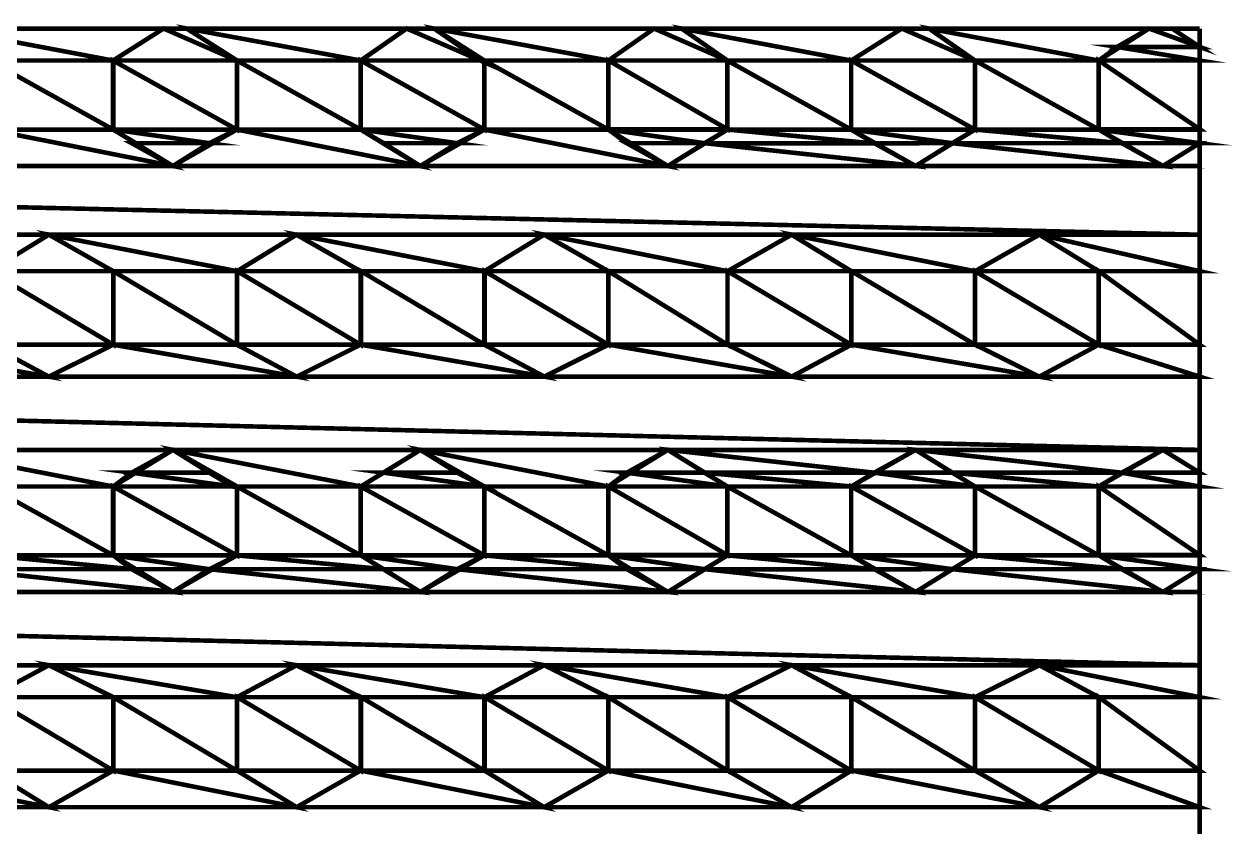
# Model space of a CAD drawing. Extents: x 0 to 210, y 0 to 297.
# Drawn here: x 115.26 to 126.45, y 181.62 to 189.05 of the extents above; entities that cross this region are included whole.
import ezdxf

# ---------------------------------------------------------------- set-up
doc = ezdxf.new("R2010")
doc.units = 0
doc.header["$MEASUREMENT"] = 0
for name, color, linetype in [('C00-00-00-BLACK', 7, 'Continuous'), ('C62-64-65', 252, 'Continuous'), ('C93-95-97', 253, 'Continuous')]:
    doc.layers.add(name, color=color, linetype=linetype)

msp = doc.modelspace()

# ---------------------------------------------------------------- linework, layer by layer
at = {"layer": 'C00-00-00-BLACK', "const_width": 0.0423}
for points in [[(98.7764, 189.005), (126.132, 189.005)], [(116.08, 188.709), (116.546, 189.005)], [(116.759, 189.005), (117.224, 188.709)], [(118.369, 188.709), (118.795, 189.005)], [(119.049, 189.005), (119.514, 188.709)], [(120.661, 188.709), (121.084, 189.005)], [(121.338, 189.005), (121.763, 188.709)], [(122.907, 188.709), (123.376, 189.005)], [(123.629, 189.005), (124.053, 188.709)], [(125.198, 188.709), (125.663, 189.005)], [(125.876, 189.005), (126.132, 188.835)], [(126.132, 189.005), (126.132, 175.525)], [(116.08, 188.709), (116.08, 188.07)], [(117.224, 188.709), (117.224, 188.07)], [(118.369, 188.709), (118.369, 188.07)], [(119.514, 188.709), (119.514, 188.07)], [(120.661, 188.709), (120.661, 188.07)], [(121.763, 188.709), (121.763, 188.07)], [(122.907, 188.709), (122.907, 188.07)], [(124.053, 188.709), (124.053, 188.07)], [(125.198, 188.709), (125.198, 188.07)], [(116.08, 188.07), (116.632, 187.733)], [(116.632, 187.733), (117.224, 188.07)], [(118.369, 188.07), (118.922, 187.733)], [(118.922, 187.733), (119.514, 188.07)], [(120.661, 188.07), (121.211, 187.733)], [(121.211, 187.733), (121.763, 188.07)], [(122.907, 188.07), (123.503, 187.733)], [(123.503, 187.733), (124.053, 188.07)], [(125.198, 188.07), (125.791, 187.733)], [(125.791, 187.733), (126.132, 187.944)], [(114.935, 186.759), (115.485, 187.097)], [(115.485, 187.097), (116.08, 186.759)], [(117.224, 186.759), (117.777, 187.097)], [(117.777, 187.097), (118.369, 186.759)], [(119.514, 186.759), (120.066, 187.097)], [(120.066, 187.097), (120.661, 186.759)], [(121.763, 186.759), (122.356, 187.097)], [(122.356, 187.097), (122.907, 186.759)], [(124.053, 186.759), (124.648, 187.097)], [(124.648, 187.097), (125.198, 186.759)], [(116.08, 186.759), (116.08, 186.079)], [(117.224, 186.759), (117.224, 186.079)], [(118.369, 186.759), (118.369, 186.079)], [(119.514, 186.759), (119.514, 186.079)], [(120.661, 186.759), (120.661, 186.079)], [(121.763, 186.759), (121.763, 186.079)], [(122.907, 186.759), (122.907, 186.079)], [(124.053, 186.759), (124.053, 186.079)], [(125.198, 186.759), (125.198, 186.079)], [(114.935, 186.079), (115.485, 185.783)], [(115.485, 185.783), (116.08, 186.079)], [(117.224, 186.079), (117.777, 185.783)], [(117.777, 185.783), (118.369, 186.079)], [(119.514, 186.079), (120.066, 185.783)], [(120.066, 185.783), (120.661, 186.079)], [(121.763, 186.079), (122.356, 185.783)], [(122.356, 185.783), (122.907, 186.079)], [(124.053, 186.079), (124.648, 185.783)], [(124.648, 185.783), (125.198, 186.079)], [(116.08, 184.766), (116.632, 185.105)], [(116.632, 185.105), (117.224, 184.766)], [(118.369, 184.766), (118.922, 185.105)], [(118.922, 185.105), (119.514, 184.766)], [(120.661, 184.766), (121.211, 185.105)], [(121.211, 185.105), (121.763, 184.766)], [(122.907, 184.766), (123.503, 185.105)], [(123.503, 185.105), (124.053, 184.766)], [(125.198, 184.766), (125.791, 185.105)], [(125.791, 185.105), (126.132, 184.894)], [(116.08, 184.766), (116.08, 184.129)], [(117.224, 184.766), (117.224, 184.129)], [(118.369, 184.766), (118.369, 184.129)], [(119.514, 184.766), (119.514, 184.129)], [(120.661, 184.766), (120.661, 184.129)], [(121.763, 184.766), (121.763, 184.129)], [(122.907, 184.766), (122.907, 184.129)], [(124.053, 184.766), (124.053, 184.129)], [(125.198, 184.766), (125.198, 184.129)], [(116.08, 184.129), (116.632, 183.79)], [(116.632, 183.79), (117.224, 184.129)], [(118.369, 184.129), (118.922, 183.79)], [(118.922, 183.79), (119.514, 184.129)], [(120.661, 184.129), (121.211, 183.79)], [(121.211, 183.79), (121.763, 184.129)], [(122.907, 184.129), (123.503, 183.79)], [(123.503, 183.79), (124.053, 184.129)], [(125.198, 184.129), (125.791, 183.79)], [(125.791, 183.79), (126.132, 184.001)], [(114.935, 182.816), (115.485, 183.112)], [(115.485, 183.112), (116.08, 182.816)], [(117.224, 182.816), (117.777, 183.112)], [(117.777, 183.112), (118.369, 182.816)], [(119.514, 182.816), (120.066, 183.112)], [(120.066, 183.112), (120.661, 182.816)], [(121.763, 182.816), (122.356, 183.112)], [(122.356, 183.112), (122.907, 182.816)], [(124.053, 182.816), (124.648, 183.112)], [(124.648, 183.112), (125.198, 182.816)], [(116.08, 182.816), (116.08, 182.137)], [(117.224, 182.816), (117.224, 182.137)], [(118.369, 182.816), (118.369, 182.137)], [(119.514, 182.816), (119.514, 182.137)], [(120.661, 182.816), (120.661, 182.137)], [(121.763, 182.816), (121.763, 182.137)], [(122.907, 182.816), (122.907, 182.137)], [(124.053, 182.816), (124.053, 182.137)], [(125.198, 182.816), (125.198, 182.137)], [(114.935, 182.137), (115.485, 181.798)], [(115.485, 181.798), (116.08, 182.137)], [(117.224, 182.137), (117.777, 181.798)], [(117.777, 181.798), (118.369, 182.137)], [(119.514, 182.137), (120.066, 181.798)], [(120.066, 181.798), (120.661, 182.137)], [(121.763, 182.137), (122.356, 181.798)], [(122.356, 181.798), (122.907, 182.137)], [(124.053, 182.137), (124.648, 181.798)], [(124.648, 181.798), (125.198, 182.137)]]:
    msp.add_lwpolyline(points, dxfattribs=at)
at = {"layer": 'C62-64-65', "const_width": 0.0423}
for points in [[(116.546, 189.005), (117.224, 188.709), (116.08, 188.709), (116.546, 189.005)], [(116.759, 189.005), (116.546, 189.005), (117.224, 188.709), (116.759, 189.005)], [(118.795, 189.005), (119.476, 188.709), (118.372, 188.709), (118.795, 189.005)], [(119.049, 189.005), (118.795, 189.005), (119.476, 188.709), (119.049, 189.005)], [(121.084, 189.005), (121.763, 188.709), (120.661, 188.709), (121.084, 189.005)], [(121.338, 189.005), (121.084, 189.005), (121.763, 188.709), (121.338, 189.005)], [(123.376, 189.005), (124.053, 188.709), (122.907, 188.709), (123.376, 189.005)], [(123.629, 189.005), (123.376, 189.005), (124.053, 188.709), (123.629, 189.005)], [(125.663, 189.005), (126.132, 188.835), (125.367, 188.835), (125.663, 189.005)], [(125.876, 189.005), (125.663, 189.005), (126.132, 188.835), (125.876, 189.005)], [(126.132, 188.835), (125.367, 188.835), (126.132, 188.709), (126.132, 188.835)], [(125.367, 188.835), (126.132, 188.709), (125.198, 188.709), (125.367, 188.835)], [(117.224, 188.709), (116.078, 188.709), (117.224, 188.07), (117.224, 188.709)], [(116.078, 188.709), (117.224, 188.07), (116.078, 188.07), (116.078, 188.709)], [(119.514, 188.709), (118.369, 188.709), (119.514, 188.07), (119.514, 188.709)], [(118.369, 188.709), (119.514, 188.07), (118.369, 188.07), (118.369, 188.709)], [(121.763, 188.709), (120.661, 188.709), (121.763, 188.073), (121.763, 188.709)], [(120.661, 188.709), (121.763, 188.073), (120.661, 188.073), (120.661, 188.709)], [(124.053, 188.709), (122.907, 188.709), (124.053, 188.07), (124.053, 188.709)], [(122.907, 188.709), (124.053, 188.07), (122.907, 188.07), (122.907, 188.709)], [(126.132, 188.709), (125.198, 188.709), (126.132, 188.073), (126.132, 188.709)], [(125.198, 188.709), (126.132, 188.073), (125.198, 188.073), (125.198, 188.709)], [(117.224, 188.07), (116.078, 188.07), (116.969, 187.944), (117.224, 188.07)], [(116.078, 188.07), (116.969, 187.944), (116.29, 187.944), (116.078, 188.07)], [(119.514, 188.07), (118.369, 188.07), (119.261, 187.944), (119.514, 188.07)], [(118.369, 188.07), (119.261, 187.944), (118.582, 187.944), (118.369, 188.07)], [(121.763, 188.07), (120.661, 188.07), (121.55, 187.944), (121.763, 188.07)], [(120.661, 188.07), (121.55, 187.944), (120.831, 187.944), (120.661, 188.07)], [(124.053, 188.07), (122.907, 188.07), (123.842, 187.944), (124.053, 188.07)], [(122.907, 188.07), (123.842, 187.944), (123.121, 187.944), (122.907, 188.07)], [(125.198, 188.07), (126.132, 188.07), (126.132, 187.944), (125.198, 188.07)], [(125.198, 188.07), (125.41, 187.944), (126.132, 187.944), (125.198, 188.07)], [(116.25, 187.944), (116.969, 187.944), (116.632, 187.733), (116.25, 187.944)], [(118.582, 187.944), (119.261, 187.944), (118.922, 187.733), (118.582, 187.944)], [(120.831, 187.944), (121.55, 187.944), (121.211, 187.733), (120.831, 187.944)], [(123.121, 187.944), (123.842, 187.944), (123.503, 187.733), (123.121, 187.944)], [(125.41, 187.944), (126.132, 187.944), (125.791, 187.733), (125.41, 187.944)], [(115.485, 187.097), (116.08, 186.759), (114.935, 186.759), (115.485, 187.097)], [(117.777, 187.097), (118.369, 186.759), (117.224, 186.759), (117.777, 187.097)], [(120.066, 187.097), (120.661, 186.759), (119.514, 186.759), (120.066, 187.097)], [(122.356, 187.097), (122.907, 186.759), (121.763, 186.759), (122.356, 187.097)], [(124.648, 187.097), (125.198, 186.759), (124.053, 186.759), (124.648, 187.097)], [(116.08, 186.759), (114.938, 186.759), (116.08, 186.079), (116.08, 186.759)], [(114.938, 186.759), (116.08, 186.079), (114.938, 186.079), (114.938, 186.759)], [(118.369, 186.759), (117.227, 186.759), (118.369, 186.079), (118.369, 186.759)], [(117.227, 186.759), (118.369, 186.079), (117.227, 186.079), (117.227, 186.759)], [(120.661, 186.759), (119.517, 186.759), (120.661, 186.079), (120.661, 186.759)], [(119.517, 186.759), (120.661, 186.079), (119.517, 186.079), (119.517, 186.759)], [(122.907, 186.759), (121.763, 186.759), (122.907, 186.079), (122.907, 186.759)], [(121.763, 186.759), (122.907, 186.079), (121.763, 186.079), (121.763, 186.759)], [(124.053, 186.759), (125.198, 186.759), (125.198, 186.079), (124.053, 186.759)], [(124.053, 186.759), (124.053, 186.079), (125.198, 186.079), (124.053, 186.759)], [(114.935, 186.079), (116.08, 186.079), (115.485, 185.783), (114.935, 186.079)], [(117.224, 186.079), (118.369, 186.079), (117.777, 185.783), (117.224, 186.079)], [(119.514, 186.079), (120.661, 186.079), (120.066, 185.783), (119.514, 186.079)], [(121.763, 186.079), (122.907, 186.079), (122.356, 185.783), (121.763, 186.079)], [(124.053, 186.079), (125.198, 186.079), (124.648, 185.783), (124.053, 186.079)], [(116.632, 185.105), (116.969, 184.894), (116.25, 184.894), (116.632, 185.105)], [(118.922, 185.105), (119.261, 184.894), (118.582, 184.894), (118.922, 185.105)], [(121.211, 185.105), (121.55, 184.894), (120.831, 184.894), (121.211, 185.105)], [(123.503, 185.105), (123.842, 184.894), (123.121, 184.894), (123.503, 185.105)], [(125.791, 185.105), (126.132, 184.894), (125.41, 184.894), (125.791, 185.105)], [(116.969, 184.894), (116.25, 184.894), (117.184, 184.766), (116.969, 184.894)], [(116.25, 184.894), (117.184, 184.766), (116.08, 184.766), (116.25, 184.894)], [(119.261, 184.894), (118.582, 184.894), (119.514, 184.766), (119.261, 184.894)], [(118.582, 184.894), (119.514, 184.766), (118.369, 184.766), (118.582, 184.894)], [(121.55, 184.894), (120.831, 184.894), (121.763, 184.766), (121.55, 184.894)], [(120.831, 184.894), (121.763, 184.766), (120.661, 184.766), (120.831, 184.894)], [(123.842, 184.894), (123.121, 184.894), (124.053, 184.766), (123.842, 184.894)], [(123.121, 184.894), (124.053, 184.766), (122.907, 184.766), (123.121, 184.894)], [(125.41, 184.894), (126.132, 184.766), (125.198, 184.766), (125.41, 184.894)], [(126.132, 184.894), (125.41, 184.894), (126.132, 184.766), (126.132, 184.894)], [(117.224, 184.766), (116.078, 184.766), (117.224, 184.129), (117.224, 184.766)], [(116.078, 184.766), (117.224, 184.129), (116.078, 184.129), (116.078, 184.766)], [(119.514, 184.766), (118.369, 184.766), (119.514, 184.129), (119.514, 184.766)], [(118.369, 184.766), (119.514, 184.129), (118.369, 184.129), (118.369, 184.766)], [(121.763, 184.766), (120.661, 184.766), (121.763, 184.132), (121.763, 184.766)], [(120.661, 184.766), (121.763, 184.132), (120.661, 184.132), (120.661, 184.766)], [(124.053, 184.766), (122.907, 184.766), (124.053, 184.129), (124.053, 184.766)], [(122.907, 184.766), (124.053, 184.129), (122.907, 184.129), (122.907, 184.766)], [(126.132, 184.766), (125.198, 184.766), (126.132, 184.132), (126.132, 184.766)], [(125.198, 184.766), (126.132, 184.132), (125.198, 184.132), (125.198, 184.766)], [(117.224, 184.129), (116.078, 184.129), (116.969, 184.001), (117.224, 184.129)], [(116.078, 184.129), (116.969, 184.001), (116.29, 184.001), (116.078, 184.129)], [(119.514, 184.129), (118.369, 184.129), (119.261, 184.001), (119.514, 184.129)], [(118.369, 184.129), (119.261, 184.001), (118.582, 184.001), (118.369, 184.129)], [(121.763, 184.129), (120.661, 184.129), (121.55, 184.001), (121.763, 184.129)], [(120.661, 184.129), (121.55, 184.001), (120.831, 184.001), (120.661, 184.129)], [(124.053, 184.129), (122.907, 184.129), (123.842, 184.001), (124.053, 184.129)], [(122.907, 184.129), (123.842, 184.001), (123.121, 184.001), (122.907, 184.129)], [(125.198, 184.129), (126.132, 184.129), (126.132, 184.001), (125.198, 184.129)], [(125.198, 184.129), (125.41, 184.001), (126.132, 184.001), (125.198, 184.129)], [(116.25, 184.001), (116.969, 184.001), (116.632, 183.79), (116.25, 184.001)], [(118.582, 184.001), (119.261, 184.001), (118.922, 183.79), (118.582, 184.001)], [(120.831, 184.001), (121.55, 184.001), (121.211, 183.79), (120.831, 184.001)], [(123.121, 184.001), (123.842, 184.001), (123.503, 183.79), (123.121, 184.001)], [(125.41, 184.001), (126.132, 184.001), (125.791, 183.79), (125.41, 184.001)], [(115.485, 183.112), (116.08, 182.816), (114.935, 182.816), (115.485, 183.112)], [(117.777, 183.112), (118.369, 182.816), (117.224, 182.816), (117.777, 183.112)], [(120.066, 183.112), (120.661, 182.816), (119.514, 182.816), (120.066, 183.112)], [(122.356, 183.112), (122.907, 182.816), (121.763, 182.816), (122.356, 183.112)], [(124.648, 183.112), (125.198, 182.816), (124.053, 182.816), (124.648, 183.112)], [(116.08, 182.816), (114.938, 182.816), (116.08, 182.137), (116.08, 182.816)], [(114.938, 182.816), (116.08, 182.137), (114.938, 182.137), (114.938, 182.816)], [(118.369, 182.816), (117.227, 182.816), (118.369, 182.137), (118.369, 182.816)], [(117.227, 182.816), (118.369, 182.137), (117.227, 182.137), (117.227, 182.816)], [(120.661, 182.816), (119.517, 182.816), (120.661, 182.137), (120.661, 182.816)], [(119.517, 182.816), (120.661, 182.137), (119.517, 182.137), (119.517, 182.816)], [(122.907, 182.816), (121.763, 182.816), (122.907, 182.137), (122.907, 182.816)], [(121.763, 182.816), (122.907, 182.137), (121.763, 182.137), (121.763, 182.816)], [(124.053, 182.816), (125.198, 182.816), (125.198, 182.137), (124.053, 182.816)], [(124.053, 182.816), (124.053, 182.137), (125.198, 182.137), (124.053, 182.816)], [(114.935, 182.137), (116.08, 182.137), (115.485, 181.798), (114.935, 182.137)], [(117.224, 182.137), (118.369, 182.137), (117.777, 181.798), (117.224, 182.137)], [(119.514, 182.137), (120.661, 182.137), (120.066, 181.798), (119.514, 182.137)], [(121.763, 182.137), (122.907, 182.137), (122.356, 181.798), (121.763, 182.137)], [(124.053, 182.137), (125.198, 182.137), (124.648, 181.798), (124.053, 182.137)]]:
    msp.add_lwpolyline(points, close=True, dxfattribs=at)
at = {"layer": 'C62-64-65'}
for points in [[(116.546, 189.005), (117.224, 188.709), (116.08, 188.709), (116.546, 189.005)], [(116.759, 189.005), (116.546, 189.005), (117.224, 188.709), (116.759, 189.005)], [(118.795, 189.005), (119.476, 188.709), (118.372, 188.709), (118.795, 189.005)], [(119.049, 189.005), (118.795, 189.005), (119.476, 188.709), (119.049, 189.005)], [(121.084, 189.005), (121.763, 188.709), (120.661, 188.709), (121.084, 189.005)], [(121.338, 189.005), (121.084, 189.005), (121.763, 188.709), (121.338, 189.005)], [(123.376, 189.005), (124.053, 188.709), (122.907, 188.709), (123.376, 189.005)], [(123.629, 189.005), (123.376, 189.005), (124.053, 188.709), (123.629, 189.005)], [(125.663, 189.005), (126.132, 188.835), (125.367, 188.835), (125.663, 189.005)], [(125.876, 189.005), (125.663, 189.005), (126.132, 188.835), (125.876, 189.005)], [(125.367, 188.835), (126.132, 188.709), (125.198, 188.709), (125.367, 188.835)], [(126.132, 188.835), (125.367, 188.835), (126.132, 188.709), (126.132, 188.835)], [(117.224, 188.709), (116.078, 188.709), (117.224, 188.07), (117.224, 188.709)], [(116.078, 188.709), (117.224, 188.07), (116.078, 188.07), (116.078, 188.709)], [(119.514, 188.709), (118.369, 188.709), (119.514, 188.07), (119.514, 188.709)], [(118.369, 188.709), (119.514, 188.07), (118.369, 188.07), (118.369, 188.709)], [(121.763, 188.709), (120.661, 188.709), (121.763, 188.073), (121.763, 188.709)], [(120.661, 188.709), (121.763, 188.073), (120.661, 188.073), (120.661, 188.709)], [(124.053, 188.709), (122.907, 188.709), (124.053, 188.07), (124.053, 188.709)], [(122.907, 188.709), (124.053, 188.07), (122.907, 188.07), (122.907, 188.709)], [(126.132, 188.709), (125.198, 188.709), (126.132, 188.073), (126.132, 188.709)], [(125.198, 188.709), (126.132, 188.073), (125.198, 188.073), (125.198, 188.709)], [(117.224, 188.07), (116.078, 188.07), (116.969, 187.944), (117.224, 188.07)], [(116.078, 188.07), (116.969, 187.944), (116.29, 187.944), (116.078, 188.07)], [(119.514, 188.07), (118.369, 188.07), (119.261, 187.944), (119.514, 188.07)], [(118.369, 188.07), (119.261, 187.944), (118.582, 187.944), (118.369, 188.07)], [(121.763, 188.07), (120.661, 188.07), (121.55, 187.944), (121.763, 188.07)], [(120.661, 188.07), (121.55, 187.944), (120.831, 187.944), (120.661, 188.07)], [(124.053, 188.07), (122.907, 188.07), (123.842, 187.944), (124.053, 188.07)], [(122.907, 188.07), (123.842, 187.944), (123.121, 187.944), (122.907, 188.07)], [(125.198, 188.07), (125.41, 187.944), (126.132, 187.944), (125.198, 188.07)], [(125.198, 188.07), (126.132, 188.07), (126.132, 187.944), (125.198, 188.07)], [(116.25, 187.944), (116.969, 187.944), (116.632, 187.733), (116.25, 187.944)], [(118.582, 187.944), (119.261, 187.944), (118.922, 187.733), (118.582, 187.944)], [(120.831, 187.944), (121.55, 187.944), (121.211, 187.733), (120.831, 187.944)], [(123.121, 187.944), (123.842, 187.944), (123.503, 187.733), (123.121, 187.944)], [(125.41, 187.944), (126.132, 187.944), (125.791, 187.733), (125.41, 187.944)], [(115.485, 187.097), (116.08, 186.759), (114.935, 186.759), (115.485, 187.097)], [(117.777, 187.097), (118.369, 186.759), (117.224, 186.759), (117.777, 187.097)], [(120.066, 187.097), (120.661, 186.759), (119.514, 186.759), (120.066, 187.097)], [(122.356, 187.097), (122.907, 186.759), (121.763, 186.759), (122.356, 187.097)], [(124.648, 187.097), (125.198, 186.759), (124.053, 186.759), (124.648, 187.097)], [(116.08, 186.759), (114.938, 186.759), (116.08, 186.079), (116.08, 186.759)], [(114.938, 186.759), (116.08, 186.079), (114.938, 186.079), (114.938, 186.759)], [(118.369, 186.759), (117.227, 186.759), (118.369, 186.079), (118.369, 186.759)], [(117.227, 186.759), (118.369, 186.079), (117.227, 186.079), (117.227, 186.759)], [(120.661, 186.759), (119.517, 186.759), (120.661, 186.079), (120.661, 186.759)], [(119.517, 186.759), (120.661, 186.079), (119.517, 186.079), (119.517, 186.759)], [(122.907, 186.759), (121.763, 186.759), (122.907, 186.079), (122.907, 186.759)], [(121.763, 186.759), (122.907, 186.079), (121.763, 186.079), (121.763, 186.759)], [(124.053, 186.759), (124.053, 186.079), (125.198, 186.079), (124.053, 186.759)], [(124.053, 186.759), (125.198, 186.759), (125.198, 186.079), (124.053, 186.759)], [(114.935, 186.079), (116.08, 186.079), (115.485, 185.783), (114.935, 186.079)], [(117.224, 186.079), (118.369, 186.079), (117.777, 185.783), (117.224, 186.079)], [(119.514, 186.079), (120.661, 186.079), (120.066, 185.783), (119.514, 186.079)], [(121.763, 186.079), (122.907, 186.079), (122.356, 185.783), (121.763, 186.079)], [(124.053, 186.079), (125.198, 186.079), (124.648, 185.783), (124.053, 186.079)], [(116.632, 185.105), (116.969, 184.894), (116.25, 184.894), (116.632, 185.105)], [(118.922, 185.105), (119.261, 184.894), (118.582, 184.894), (118.922, 185.105)], [(121.211, 185.105), (121.55, 184.894), (120.831, 184.894), (121.211, 185.105)], [(123.503, 185.105), (123.842, 184.894), (123.121, 184.894), (123.503, 185.105)], [(125.791, 185.105), (126.132, 184.894), (125.41, 184.894), (125.791, 185.105)], [(116.25, 184.894), (117.184, 184.766), (116.08, 184.766), (116.25, 184.894)], [(116.969, 184.894), (116.25, 184.894), (117.184, 184.766), (116.969, 184.894)], [(118.582, 184.894), (119.514, 184.766), (118.369, 184.766), (118.582, 184.894)], [(119.261, 184.894), (118.582, 184.894), (119.514, 184.766), (119.261, 184.894)], [(120.831, 184.894), (121.763, 184.766), (120.661, 184.766), (120.831, 184.894)], [(121.55, 184.894), (120.831, 184.894), (121.763, 184.766), (121.55, 184.894)], [(123.121, 184.894), (124.053, 184.766), (122.907, 184.766), (123.121, 184.894)], [(123.842, 184.894), (123.121, 184.894), (124.053, 184.766), (123.842, 184.894)], [(125.41, 184.894), (126.132, 184.766), (125.198, 184.766), (125.41, 184.894)], [(126.132, 184.894), (125.41, 184.894), (126.132, 184.766), (126.132, 184.894)], [(117.224, 184.766), (116.078, 184.766), (117.224, 184.129), (117.224, 184.766)], [(116.078, 184.766), (117.224, 184.129), (116.078, 184.129), (116.078, 184.766)], [(119.514, 184.766), (118.369, 184.766), (119.514, 184.129), (119.514, 184.766)], [(118.369, 184.766), (119.514, 184.129), (118.369, 184.129), (118.369, 184.766)], [(121.763, 184.766), (120.661, 184.766), (121.763, 184.132), (121.763, 184.766)], [(120.661, 184.766), (121.763, 184.132), (120.661, 184.132), (120.661, 184.766)], [(124.053, 184.766), (122.907, 184.766), (124.053, 184.129), (124.053, 184.766)], [(122.907, 184.766), (124.053, 184.129), (122.907, 184.129), (122.907, 184.766)], [(126.132, 184.766), (125.198, 184.766), (126.132, 184.132), (126.132, 184.766)], [(125.198, 184.766), (126.132, 184.132), (125.198, 184.132), (125.198, 184.766)], [(117.224, 184.129), (116.078, 184.129), (116.969, 184.001), (117.224, 184.129)], [(116.078, 184.129), (116.969, 184.001), (116.29, 184.001), (116.078, 184.129)], [(119.514, 184.129), (118.369, 184.129), (119.261, 184.001), (119.514, 184.129)], [(118.369, 184.129), (119.261, 184.001), (118.582, 184.001), (118.369, 184.129)], [(121.763, 184.129), (120.661, 184.129), (121.55, 184.001), (121.763, 184.129)], [(120.661, 184.129), (121.55, 184.001), (120.831, 184.001), (120.661, 184.129)], [(124.053, 184.129), (122.907, 184.129), (123.842, 184.001), (124.053, 184.129)], [(122.907, 184.129), (123.842, 184.001), (123.121, 184.001), (122.907, 184.129)], [(125.198, 184.129), (125.41, 184.001), (126.132, 184.001), (125.198, 184.129)], [(125.198, 184.129), (126.132, 184.129), (126.132, 184.001), (125.198, 184.129)], [(116.25, 184.001), (116.969, 184.001), (116.632, 183.79), (116.25, 184.001)], [(118.582, 184.001), (119.261, 184.001), (118.922, 183.79), (118.582, 184.001)], [(120.831, 184.001), (121.55, 184.001), (121.211, 183.79), (120.831, 184.001)], [(123.121, 184.001), (123.842, 184.001), (123.503, 183.79), (123.121, 184.001)], [(125.41, 184.001), (126.132, 184.001), (125.791, 183.79), (125.41, 184.001)], [(115.485, 183.112), (116.08, 182.816), (114.935, 182.816), (115.485, 183.112)], [(117.777, 183.112), (118.369, 182.816), (117.224, 182.816), (117.777, 183.112)], [(120.066, 183.112), (120.661, 182.816), (119.514, 182.816), (120.066, 183.112)], [(122.356, 183.112), (122.907, 182.816), (121.763, 182.816), (122.356, 183.112)], [(124.648, 183.112), (125.198, 182.816), (124.053, 182.816), (124.648, 183.112)], [(116.08, 182.816), (114.938, 182.816), (116.08, 182.137), (116.08, 182.816)], [(114.938, 182.816), (116.08, 182.137), (114.938, 182.137), (114.938, 182.816)], [(118.369, 182.816), (117.227, 182.816), (118.369, 182.137), (118.369, 182.816)], [(117.227, 182.816), (118.369, 182.137), (117.227, 182.137), (117.227, 182.816)], [(120.661, 182.816), (119.517, 182.816), (120.661, 182.137), (120.661, 182.816)], [(119.517, 182.816), (120.661, 182.137), (119.517, 182.137), (119.517, 182.816)], [(122.907, 182.816), (121.763, 182.816), (122.907, 182.137), (122.907, 182.816)], [(121.763, 182.816), (122.907, 182.137), (121.763, 182.137), (121.763, 182.816)], [(124.053, 182.816), (124.053, 182.137), (125.198, 182.137), (124.053, 182.816)], [(124.053, 182.816), (125.198, 182.816), (125.198, 182.137), (124.053, 182.816)], [(114.935, 182.137), (116.08, 182.137), (115.485, 181.798), (114.935, 182.137)], [(117.224, 182.137), (118.369, 182.137), (117.777, 181.798), (117.224, 182.137)], [(119.514, 182.137), (120.661, 182.137), (120.066, 181.798), (119.514, 182.137)], [(121.763, 182.137), (122.907, 182.137), (122.356, 181.798), (121.763, 182.137)], [(124.053, 182.137), (125.198, 182.137), (124.648, 181.798), (124.053, 182.137)]]:
    msp.add_lwpolyline(points, close=True, dxfattribs=at)
at = {"layer": 'C93-95-97', "const_width": 0.0423}
for points in [[(116.546, 189.005), (114.51, 189.005), (116.078, 188.709), (116.546, 189.005)], [(114.51, 189.005), (116.078, 188.709), (114.933, 188.709), (114.51, 189.005)], [(118.795, 189.005), (116.761, 189.005), (118.372, 188.709), (118.795, 189.005)], [(116.761, 189.005), (118.372, 188.709), (117.227, 188.709), (116.761, 189.005)], [(121.084, 189.005), (119.049, 189.005), (120.661, 188.709), (121.084, 189.005)], [(119.049, 189.005), (120.661, 188.709), (119.514, 188.709), (119.049, 189.005)], [(123.376, 189.005), (121.338, 189.005), (122.907, 188.709), (123.376, 189.005)], [(121.338, 189.005), (122.907, 188.709), (121.761, 188.709), (121.338, 189.005)], [(125.663, 189.005), (123.627, 189.005), (125.196, 188.709), (125.663, 189.005)], [(123.627, 189.005), (125.196, 188.709), (124.05, 188.709), (123.627, 189.005)], [(116.08, 188.709), (114.935, 188.709), (116.08, 188.07), (116.08, 188.709)], [(114.935, 188.709), (116.08, 188.07), (114.935, 188.07), (114.935, 188.709)], [(118.369, 188.709), (117.224, 188.709), (118.369, 188.07), (118.369, 188.709)], [(117.224, 188.709), (118.369, 188.07), (117.224, 188.07), (117.224, 188.709)], [(120.661, 188.709), (119.514, 188.709), (120.661, 188.07), (120.661, 188.709)], [(119.514, 188.709), (120.661, 188.07), (119.514, 188.07), (119.514, 188.709)], [(122.907, 188.709), (121.761, 188.709), (122.907, 188.07), (122.907, 188.709)], [(121.761, 188.709), (122.907, 188.07), (121.761, 188.07), (121.761, 188.709)], [(125.198, 188.709), (124.053, 188.709), (125.198, 188.07), (125.198, 188.709)], [(124.053, 188.709), (125.198, 188.07), (124.053, 188.07), (124.053, 188.709)], [(114.935, 188.07), (116.632, 187.733), (114.343, 187.733), (114.935, 188.07)], [(116.08, 188.07), (114.935, 188.07), (116.632, 187.733), (116.08, 188.07)], [(117.224, 188.07), (118.919, 187.733), (116.632, 187.733), (117.224, 188.07)], [(118.369, 188.07), (117.224, 188.07), (118.919, 187.733), (118.369, 188.07)], [(119.514, 188.07), (121.211, 187.733), (118.922, 187.733), (119.514, 188.07)], [(120.661, 188.07), (119.514, 188.07), (121.211, 187.733), (120.661, 188.07)], [(122.907, 188.07), (121.763, 188.07), (123.121, 187.941), (122.907, 188.07)], [(121.763, 188.07), (123.121, 187.941), (121.553, 187.941), (121.763, 188.07)], [(125.198, 188.07), (124.053, 188.07), (125.41, 187.944), (125.198, 188.07)], [(124.053, 188.07), (125.41, 187.944), (123.842, 187.944), (124.053, 188.07)], [(121.553, 187.944), (123.505, 187.733), (121.214, 187.733), (121.553, 187.944)], [(123.121, 187.944), (121.553, 187.944), (123.505, 187.733), (123.121, 187.944)], [(123.842, 187.944), (125.793, 187.733), (123.503, 187.733), (123.842, 187.944)], [(125.41, 187.944), (123.842, 187.944), (125.793, 187.733), (125.41, 187.944)], [(126.132, 187.944), (126.132, 187.733), (125.791, 187.733), (126.132, 187.944)], [(98.7764, 187.733), (126.132, 187.097), (98.7764, 187.097), (98.7764, 187.733)], [(126.132, 187.733), (98.7764, 187.733), (126.132, 187.097), (126.132, 187.733)], [(115.485, 187.097), (113.239, 187.097), (114.935, 186.759), (115.485, 187.097)], [(117.777, 187.097), (115.485, 187.097), (117.227, 186.759), (117.777, 187.097)], [(115.485, 187.097), (117.227, 186.759), (116.08, 186.759), (115.485, 187.097)], [(120.066, 187.097), (117.774, 187.097), (119.514, 186.759), (120.066, 187.097)], [(117.774, 187.097), (119.514, 186.759), (118.369, 186.759), (117.774, 187.097)], [(122.356, 187.097), (120.069, 187.097), (121.763, 186.759), (122.356, 187.097)], [(120.069, 187.097), (121.763, 186.759), (120.661, 186.759), (120.069, 187.097)], [(124.648, 187.097), (122.356, 187.097), (124.053, 186.759), (124.648, 187.097)], [(122.356, 187.097), (124.053, 186.759), (122.91, 186.759), (122.356, 187.097)], [(126.132, 187.097), (124.648, 187.097), (126.132, 186.759), (126.132, 187.097)], [(124.648, 187.097), (126.132, 186.759), (125.198, 186.759), (124.648, 187.097)], [(117.224, 186.759), (116.08, 186.759), (117.224, 186.079), (117.224, 186.759)], [(116.08, 186.759), (117.224, 186.079), (116.08, 186.079), (116.08, 186.759)], [(119.514, 186.759), (118.372, 186.759), (119.514, 186.079), (119.514, 186.759)], [(118.372, 186.759), (119.514, 186.079), (118.372, 186.079), (118.372, 186.759)], [(121.763, 186.759), (120.661, 186.759), (121.763, 186.079), (121.763, 186.759)], [(120.661, 186.759), (121.763, 186.079), (120.661, 186.079), (120.661, 186.759)], [(124.053, 186.759), (122.91, 186.759), (124.053, 186.079), (124.053, 186.759)], [(122.91, 186.759), (124.053, 186.079), (122.91, 186.079), (122.91, 186.759)], [(126.132, 186.759), (125.198, 186.759), (126.132, 186.079), (126.132, 186.759)], [(125.198, 186.759), (126.132, 186.079), (125.198, 186.079), (125.198, 186.759)], [(113.789, 186.079), (115.485, 185.783), (113.239, 185.783), (113.789, 186.079)], [(114.935, 186.079), (113.789, 186.079), (115.485, 185.783), (114.935, 186.079)], [(116.078, 186.079), (117.777, 185.783), (115.485, 185.783), (116.078, 186.079)], [(117.224, 186.079), (116.078, 186.079), (117.777, 185.783), (117.224, 186.079)], [(118.369, 186.079), (120.069, 185.783), (117.777, 185.783), (118.369, 186.079)], [(119.514, 186.079), (118.369, 186.079), (120.069, 185.783), (119.514, 186.079)], [(120.664, 186.079), (122.359, 185.783), (120.069, 185.783), (120.664, 186.079)], [(121.763, 186.079), (120.664, 186.079), (122.359, 185.783), (121.763, 186.079)], [(122.91, 186.079), (124.648, 185.783), (122.356, 185.783), (122.91, 186.079)], [(124.053, 186.079), (122.91, 186.079), (124.648, 185.783), (124.053, 186.079)], [(125.198, 186.079), (126.132, 185.783), (124.648, 185.783), (125.198, 186.079)], [(126.132, 186.079), (125.198, 186.079), (126.132, 185.783), (126.132, 186.079)], [(98.7764, 185.783), (126.132, 185.105), (98.7764, 185.105), (98.7764, 185.783)], [(126.132, 185.783), (98.7764, 185.783), (126.132, 185.105), (126.132, 185.783)], [(116.632, 185.105), (114.34, 185.105), (116.08, 184.766), (116.632, 185.105)], [(114.34, 185.105), (116.08, 184.766), (114.935, 184.766), (114.34, 185.105)], [(118.922, 185.105), (116.632, 185.105), (118.372, 184.766), (118.922, 185.105)], [(116.632, 185.105), (118.372, 184.766), (117.227, 184.766), (116.632, 185.105)], [(121.211, 185.105), (118.919, 185.105), (120.661, 184.766), (121.211, 185.105)], [(118.919, 185.105), (120.661, 184.766), (119.514, 184.766), (118.919, 185.105)], [(123.503, 185.105), (121.214, 185.105), (123.121, 184.894), (123.503, 185.105)], [(121.214, 185.105), (123.121, 184.894), (121.553, 184.894), (121.214, 185.105)], [(125.791, 185.105), (123.503, 185.105), (125.41, 184.894), (125.791, 185.105)], [(123.503, 185.105), (125.41, 184.894), (123.842, 184.894), (123.503, 185.105)], [(125.791, 185.105), (126.132, 185.105), (126.132, 184.894), (125.791, 185.105)], [(123.121, 184.894), (121.553, 184.894), (122.91, 184.766), (123.121, 184.894)], [(121.553, 184.894), (122.91, 184.766), (121.763, 184.766), (121.553, 184.894)], [(125.41, 184.894), (123.842, 184.894), (125.198, 184.766), (125.41, 184.894)], [(123.842, 184.894), (125.198, 184.766), (124.053, 184.766), (123.842, 184.894)], [(116.08, 184.766), (114.935, 184.766), (116.08, 184.129), (116.08, 184.766)], [(114.935, 184.766), (116.08, 184.129), (114.935, 184.129), (114.935, 184.766)], [(118.369, 184.766), (117.224, 184.766), (118.369, 184.129), (118.369, 184.766)], [(117.224, 184.766), (118.369, 184.129), (117.224, 184.129), (117.224, 184.766)], [(120.661, 184.766), (119.514, 184.766), (120.661, 184.129), (120.661, 184.766)], [(119.514, 184.766), (120.661, 184.129), (119.514, 184.129), (119.514, 184.766)], [(122.907, 184.766), (121.761, 184.766), (122.907, 184.129), (122.907, 184.766)], [(121.761, 184.766), (122.907, 184.129), (121.761, 184.129), (121.761, 184.766)], [(125.198, 184.766), (124.053, 184.766), (125.198, 184.129), (125.198, 184.766)], [(124.053, 184.766), (125.198, 184.129), (124.053, 184.129), (124.053, 184.766)], [(116.08, 184.129), (114.935, 184.129), (116.25, 184.001), (116.08, 184.129)], [(114.935, 184.129), (116.25, 184.001), (114.68, 184.001), (114.935, 184.129)], [(118.369, 184.129), (117.224, 184.129), (118.582, 184.001), (118.369, 184.129)], [(117.224, 184.129), (118.582, 184.001), (116.969, 184.001), (117.224, 184.129)], [(120.661, 184.129), (119.514, 184.129), (120.831, 184.001), (120.661, 184.129)], [(119.514, 184.129), (120.831, 184.001), (119.261, 184.001), (119.514, 184.129)], [(122.907, 184.129), (121.763, 184.129), (123.121, 184), (122.907, 184.129)], [(121.763, 184.129), (123.121, 184), (121.553, 184), (121.763, 184.129)], [(125.198, 184.129), (124.053, 184.129), (125.41, 184.001), (125.198, 184.129)], [(124.053, 184.129), (125.41, 184.001), (123.842, 184.001), (124.053, 184.129)], [(114.68, 184.001), (116.633, 183.79), (114.343, 183.79), (114.68, 184.001)], [(116.25, 184.001), (114.68, 184.001), (116.633, 183.79), (116.25, 184.001)], [(116.969, 184.001), (118.922, 183.79), (116.632, 183.79), (116.969, 184.001)], [(118.582, 184.001), (116.969, 184.001), (118.922, 183.79), (118.582, 184.001)], [(119.261, 184.001), (121.214, 183.79), (118.922, 183.79), (119.261, 184.001)], [(120.831, 184.001), (119.261, 184.001), (121.214, 183.79), (120.831, 184.001)], [(121.553, 184.001), (123.505, 183.79), (121.214, 183.79), (121.553, 184.001)], [(123.121, 184.001), (121.553, 184.001), (123.505, 183.79), (123.121, 184.001)], [(123.842, 184.001), (125.793, 183.79), (123.503, 183.79), (123.842, 184.001)], [(125.41, 184.001), (123.842, 184.001), (125.793, 183.79), (125.41, 184.001)], [(126.132, 184.001), (126.132, 183.79), (125.791, 183.79), (126.132, 184.001)], [(98.7764, 183.79), (126.132, 183.112), (98.7764, 183.112), (98.7764, 183.79)], [(126.132, 183.79), (98.7764, 183.79), (126.132, 183.112), (126.132, 183.79)], [(115.485, 183.112), (113.239, 183.112), (114.935, 182.816), (115.485, 183.112)], [(117.777, 183.112), (115.485, 183.112), (117.224, 182.816), (117.777, 183.112)], [(115.485, 183.112), (117.224, 182.816), (116.078, 182.816), (115.485, 183.112)], [(120.066, 183.112), (117.774, 183.112), (119.514, 182.816), (120.066, 183.112)], [(117.774, 183.112), (119.514, 182.816), (118.369, 182.816), (117.774, 183.112)], [(122.356, 183.112), (120.069, 183.112), (121.763, 182.816), (122.356, 183.112)], [(120.069, 183.112), (121.763, 182.816), (120.661, 182.816), (120.069, 183.112)], [(124.648, 183.112), (122.356, 183.112), (124.053, 182.816), (124.648, 183.112)], [(122.356, 183.112), (124.053, 182.816), (122.91, 182.816), (122.356, 183.112)], [(126.132, 183.112), (124.648, 183.112), (126.132, 182.816), (126.132, 183.112)], [(124.648, 183.112), (126.132, 182.816), (125.198, 182.816), (124.648, 183.112)], [(117.224, 182.816), (116.08, 182.816), (117.224, 182.137), (117.224, 182.816)], [(116.08, 182.816), (117.224, 182.137), (116.08, 182.137), (116.08, 182.816)], [(119.514, 182.816), (118.372, 182.816), (119.514, 182.137), (119.514, 182.816)], [(118.372, 182.816), (119.514, 182.137), (118.372, 182.137), (118.372, 182.816)], [(121.763, 182.816), (120.661, 182.816), (121.763, 182.137), (121.763, 182.816)], [(120.661, 182.816), (121.763, 182.137), (120.661, 182.137), (120.661, 182.816)], [(124.053, 182.816), (122.91, 182.816), (124.053, 182.137), (124.053, 182.816)], [(122.91, 182.816), (124.053, 182.137), (122.91, 182.137), (122.91, 182.816)], [(126.132, 182.816), (125.198, 182.816), (126.132, 182.137), (126.132, 182.816)], [(125.198, 182.816), (126.132, 182.137), (125.198, 182.137), (125.198, 182.816)], [(113.789, 182.137), (115.485, 181.798), (113.239, 181.798), (113.789, 182.137)], [(114.935, 182.137), (113.789, 182.137), (115.485, 181.798), (114.935, 182.137)], [(116.08, 182.137), (117.777, 181.798), (115.485, 181.798), (116.08, 182.137)], [(117.224, 182.137), (116.08, 182.137), (117.777, 181.798), (117.224, 182.137)], [(118.369, 182.137), (120.066, 181.798), (117.777, 181.798), (118.369, 182.137)], [(119.514, 182.137), (118.369, 182.137), (120.066, 181.798), (119.514, 182.137)], [(120.661, 182.137), (122.356, 181.798), (120.069, 181.798), (120.661, 182.137)], [(121.763, 182.137), (120.661, 182.137), (122.356, 181.798), (121.763, 182.137)], [(122.91, 182.137), (124.648, 181.798), (122.356, 181.798), (122.91, 182.137)], [(124.053, 182.137), (122.91, 182.137), (124.648, 181.798), (124.053, 182.137)], [(125.198, 182.137), (126.132, 181.798), (124.648, 181.798), (125.198, 182.137)], [(126.132, 182.137), (125.198, 182.137), (126.132, 181.798), (126.132, 182.137)], [(126.132, 181.798), (98.7764, 181.798), (126.132, 181.162), (126.132, 181.798)]]:
    msp.add_lwpolyline(points, close=True, dxfattribs=at)
at = {"layer": 'C93-95-97'}
for points in [[(116.546, 189.005), (114.51, 189.005), (116.078, 188.709), (116.546, 189.005)], [(114.51, 189.005), (116.078, 188.709), (114.933, 188.709), (114.51, 189.005)], [(118.795, 189.005), (116.761, 189.005), (118.372, 188.709), (118.795, 189.005)], [(116.761, 189.005), (118.372, 188.709), (117.227, 188.709), (116.761, 189.005)], [(121.084, 189.005), (119.049, 189.005), (120.661, 188.709), (121.084, 189.005)], [(119.049, 189.005), (120.661, 188.709), (119.514, 188.709), (119.049, 189.005)], [(123.376, 189.005), (121.338, 189.005), (122.907, 188.709), (123.376, 189.005)], [(121.338, 189.005), (122.907, 188.709), (121.761, 188.709), (121.338, 189.005)], [(125.663, 189.005), (123.627, 189.005), (125.196, 188.709), (125.663, 189.005)], [(123.627, 189.005), (125.196, 188.709), (124.05, 188.709), (123.627, 189.005)], [(116.08, 188.709), (114.935, 188.709), (116.08, 188.07), (116.08, 188.709)], [(114.935, 188.709), (116.08, 188.07), (114.935, 188.07), (114.935, 188.709)], [(118.369, 188.709), (117.224, 188.709), (118.369, 188.07), (118.369, 188.709)], [(117.224, 188.709), (118.369, 188.07), (117.224, 188.07), (117.224, 188.709)], [(120.661, 188.709), (119.514, 188.709), (120.661, 188.07), (120.661, 188.709)], [(119.514, 188.709), (120.661, 188.07), (119.514, 188.07), (119.514, 188.709)], [(122.907, 188.709), (121.761, 188.709), (122.907, 188.07), (122.907, 188.709)], [(121.761, 188.709), (122.907, 188.07), (121.761, 188.07), (121.761, 188.709)], [(125.198, 188.709), (124.053, 188.709), (125.198, 188.07), (125.198, 188.709)], [(124.053, 188.709), (125.198, 188.07), (124.053, 188.07), (124.053, 188.709)], [(114.935, 188.07), (116.632, 187.733), (114.343, 187.733), (114.935, 188.07)], [(116.08, 188.07), (114.935, 188.07), (116.632, 187.733), (116.08, 188.07)], [(117.224, 188.07), (118.919, 187.733), (116.632, 187.733), (117.224, 188.07)], [(118.369, 188.07), (117.224, 188.07), (118.919, 187.733), (118.369, 188.07)], [(119.514, 188.07), (121.211, 187.733), (118.922, 187.733), (119.514, 188.07)], [(120.661, 188.07), (119.514, 188.07), (121.211, 187.733), (120.661, 188.07)], [(121.763, 188.07), (123.121, 187.941), (121.553, 187.941), (121.763, 188.07)], [(122.907, 188.07), (121.763, 188.07), (123.121, 187.941), (122.907, 188.07)], [(124.053, 188.07), (125.41, 187.944), (123.842, 187.944), (124.053, 188.07)], [(125.198, 188.07), (124.053, 188.07), (125.41, 187.944), (125.198, 188.07)], [(121.553, 187.944), (123.505, 187.733), (121.214, 187.733), (121.553, 187.944)], [(123.121, 187.944), (121.553, 187.944), (123.505, 187.733), (123.121, 187.944)], [(123.842, 187.944), (125.793, 187.733), (123.503, 187.733), (123.842, 187.944)], [(125.41, 187.944), (123.842, 187.944), (125.793, 187.733), (125.41, 187.944)], [(126.132, 187.944), (126.132, 187.733), (125.791, 187.733), (126.132, 187.944)], [(126.132, 187.733), (98.7764, 187.733), (126.132, 187.097), (126.132, 187.733)], [(98.7764, 187.733), (126.132, 187.097), (98.7764, 187.097), (98.7764, 187.733)], [(115.485, 187.097), (113.239, 187.097), (114.935, 186.759), (115.485, 187.097)], [(117.777, 187.097), (115.485, 187.097), (117.227, 186.759), (117.777, 187.097)], [(115.485, 187.097), (117.227, 186.759), (116.08, 186.759), (115.485, 187.097)], [(120.066, 187.097), (117.774, 187.097), (119.514, 186.759), (120.066, 187.097)], [(117.774, 187.097), (119.514, 186.759), (118.369, 186.759), (117.774, 187.097)], [(122.356, 187.097), (120.069, 187.097), (121.763, 186.759), (122.356, 187.097)], [(120.069, 187.097), (121.763, 186.759), (120.661, 186.759), (120.069, 187.097)], [(124.648, 187.097), (122.356, 187.097), (124.053, 186.759), (124.648, 187.097)], [(122.356, 187.097), (124.053, 186.759), (122.91, 186.759), (122.356, 187.097)], [(126.132, 187.097), (124.648, 187.097), (126.132, 186.759), (126.132, 187.097)], [(124.648, 187.097), (126.132, 186.759), (125.198, 186.759), (124.648, 187.097)], [(117.224, 186.759), (116.08, 186.759), (117.224, 186.079), (117.224, 186.759)], [(116.08, 186.759), (117.224, 186.079), (116.08, 186.079), (116.08, 186.759)], [(119.514, 186.759), (118.372, 186.759), (119.514, 186.079), (119.514, 186.759)], [(118.372, 186.759), (119.514, 186.079), (118.372, 186.079), (118.372, 186.759)], [(121.763, 186.759), (120.661, 186.759), (121.763, 186.079), (121.763, 186.759)], [(120.661, 186.759), (121.763, 186.079), (120.661, 186.079), (120.661, 186.759)], [(124.053, 186.759), (122.91, 186.759), (124.053, 186.079), (124.053, 186.759)], [(122.91, 186.759), (124.053, 186.079), (122.91, 186.079), (122.91, 186.759)], [(126.132, 186.759), (125.198, 186.759), (126.132, 186.079), (126.132, 186.759)], [(125.198, 186.759), (126.132, 186.079), (125.198, 186.079), (125.198, 186.759)], [(113.789, 186.079), (115.485, 185.783), (113.239, 185.783), (113.789, 186.079)], [(114.935, 186.079), (113.789, 186.079), (115.485, 185.783), (114.935, 186.079)], [(116.078, 186.079), (117.777, 185.783), (115.485, 185.783), (116.078, 186.079)], [(117.224, 186.079), (116.078, 186.079), (117.777, 185.783), (117.224, 186.079)], [(118.369, 186.079), (120.069, 185.783), (117.777, 185.783), (118.369, 186.079)], [(119.514, 186.079), (118.369, 186.079), (120.069, 185.783), (119.514, 186.079)], [(120.664, 186.079), (122.359, 185.783), (120.069, 185.783), (120.664, 186.079)], [(121.763, 186.079), (120.664, 186.079), (122.359, 185.783), (121.763, 186.079)], [(122.91, 186.079), (124.648, 185.783), (122.356, 185.783), (122.91, 186.079)], [(124.053, 186.079), (122.91, 186.079), (124.648, 185.783), (124.053, 186.079)], [(125.198, 186.079), (126.132, 185.783), (124.648, 185.783), (125.198, 186.079)], [(126.132, 186.079), (125.198, 186.079), (126.132, 185.783), (126.132, 186.079)], [(126.132, 185.783), (98.7764, 185.783), (126.132, 185.105), (126.132, 185.783)], [(98.7764, 185.783), (126.132, 185.105), (98.7764, 185.105), (98.7764, 185.783)], [(116.632, 185.105), (114.34, 185.105), (116.08, 184.766), (116.632, 185.105)], [(114.34, 185.105), (116.08, 184.766), (114.935, 184.766), (114.34, 185.105)], [(118.922, 185.105), (116.632, 185.105), (118.372, 184.766), (118.922, 185.105)], [(116.632, 185.105), (118.372, 184.766), (117.227, 184.766), (116.632, 185.105)], [(121.211, 185.105), (118.919, 185.105), (120.661, 184.766), (121.211, 185.105)], [(118.919, 185.105), (120.661, 184.766), (119.514, 184.766), (118.919, 185.105)], [(123.503, 185.105), (121.214, 185.105), (123.121, 184.894), (123.503, 185.105)], [(121.214, 185.105), (123.121, 184.894), (121.553, 184.894), (121.214, 185.105)], [(125.791, 185.105), (123.503, 185.105), (125.41, 184.894), (125.791, 185.105)], [(123.503, 185.105), (125.41, 184.894), (123.842, 184.894), (123.503, 185.105)], [(125.791, 185.105), (126.132, 185.105), (126.132, 184.894), (125.791, 185.105)], [(123.121, 184.894), (121.553, 184.894), (122.91, 184.766), (123.121, 184.894)], [(121.553, 184.894), (122.91, 184.766), (121.763, 184.766), (121.553, 184.894)], [(125.41, 184.894), (123.842, 184.894), (125.198, 184.766), (125.41, 184.894)], [(123.842, 184.894), (125.198, 184.766), (124.053, 184.766), (123.842, 184.894)], [(116.08, 184.766), (114.935, 184.766), (116.08, 184.129), (116.08, 184.766)], [(114.935, 184.766), (116.08, 184.129), (114.935, 184.129), (114.935, 184.766)], [(118.369, 184.766), (117.224, 184.766), (118.369, 184.129), (118.369, 184.766)], [(117.224, 184.766), (118.369, 184.129), (117.224, 184.129), (117.224, 184.766)], [(120.661, 184.766), (119.514, 184.766), (120.661, 184.129), (120.661, 184.766)], [(119.514, 184.766), (120.661, 184.129), (119.514, 184.129), (119.514, 184.766)], [(122.907, 184.766), (121.761, 184.766), (122.907, 184.129), (122.907, 184.766)], [(121.761, 184.766), (122.907, 184.129), (121.761, 184.129), (121.761, 184.766)], [(125.198, 184.766), (124.053, 184.766), (125.198, 184.129), (125.198, 184.766)], [(124.053, 184.766), (125.198, 184.129), (124.053, 184.129), (124.053, 184.766)], [(114.935, 184.129), (116.25, 184.001), (114.68, 184.001), (114.935, 184.129)], [(116.08, 184.129), (114.935, 184.129), (116.25, 184.001), (116.08, 184.129)], [(117.224, 184.129), (118.582, 184.001), (116.969, 184.001), (117.224, 184.129)], [(118.369, 184.129), (117.224, 184.129), (118.582, 184.001), (118.369, 184.129)], [(119.514, 184.129), (120.831, 184.001), (119.261, 184.001), (119.514, 184.129)], [(120.661, 184.129), (119.514, 184.129), (120.831, 184.001), (120.661, 184.129)], [(121.763, 184.129), (123.121, 184), (121.553, 184), (121.763, 184.129)], [(122.907, 184.129), (121.763, 184.129), (123.121, 184), (122.907, 184.129)], [(124.053, 184.129), (125.41, 184.001), (123.842, 184.001), (124.053, 184.129)], [(125.198, 184.129), (124.053, 184.129), (125.41, 184.001), (125.198, 184.129)], [(114.68, 184.001), (116.633, 183.79), (114.343, 183.79), (114.68, 184.001)], [(116.25, 184.001), (114.68, 184.001), (116.633, 183.79), (116.25, 184.001)], [(116.969, 184.001), (118.922, 183.79), (116.632, 183.79), (116.969, 184.001)], [(118.582, 184.001), (116.969, 184.001), (118.922, 183.79), (118.582, 184.001)], [(119.261, 184.001), (121.214, 183.79), (118.922, 183.79), (119.261, 184.001)], [(120.831, 184.001), (119.261, 184.001), (121.214, 183.79), (120.831, 184.001)], [(121.553, 184.001), (123.505, 183.79), (121.214, 183.79), (121.553, 184.001)], [(123.121, 184.001), (121.553, 184.001), (123.505, 183.79), (123.121, 184.001)], [(123.842, 184.001), (125.793, 183.79), (123.503, 183.79), (123.842, 184.001)], [(125.41, 184.001), (123.842, 184.001), (125.793, 183.79), (125.41, 184.001)], [(126.132, 184.001), (126.132, 183.79), (125.791, 183.79), (126.132, 184.001)], [(126.132, 183.79), (98.7764, 183.79), (126.132, 183.112), (126.132, 183.79)], [(98.7764, 183.79), (126.132, 183.112), (98.7764, 183.112), (98.7764, 183.79)], [(115.485, 183.112), (113.239, 183.112), (114.935, 182.816), (115.485, 183.112)], [(117.777, 183.112), (115.485, 183.112), (117.224, 182.816), (117.777, 183.112)], [(115.485, 183.112), (117.224, 182.816), (116.078, 182.816), (115.485, 183.112)], [(120.066, 183.112), (117.774, 183.112), (119.514, 182.816), (120.066, 183.112)], [(117.774, 183.112), (119.514, 182.816), (118.369, 182.816), (117.774, 183.112)], [(122.356, 183.112), (120.069, 183.112), (121.763, 182.816), (122.356, 183.112)], [(120.069, 183.112), (121.763, 182.816), (120.661, 182.816), (120.069, 183.112)], [(124.648, 183.112), (122.356, 183.112), (124.053, 182.816), (124.648, 183.112)], [(122.356, 183.112), (124.053, 182.816), (122.91, 182.816), (122.356, 183.112)], [(126.132, 183.112), (124.648, 183.112), (126.132, 182.816), (126.132, 183.112)], [(124.648, 183.112), (126.132, 182.816), (125.198, 182.816), (124.648, 183.112)], [(117.224, 182.816), (116.08, 182.816), (117.224, 182.137), (117.224, 182.816)], [(116.08, 182.816), (117.224, 182.137), (116.08, 182.137), (116.08, 182.816)], [(119.514, 182.816), (118.372, 182.816), (119.514, 182.137), (119.514, 182.816)], [(118.372, 182.816), (119.514, 182.137), (118.372, 182.137), (118.372, 182.816)], [(121.763, 182.816), (120.661, 182.816), (121.763, 182.137), (121.763, 182.816)], [(120.661, 182.816), (121.763, 182.137), (120.661, 182.137), (120.661, 182.816)], [(124.053, 182.816), (122.91, 182.816), (124.053, 182.137), (124.053, 182.816)], [(122.91, 182.816), (124.053, 182.137), (122.91, 182.137), (122.91, 182.816)], [(126.132, 182.816), (125.198, 182.816), (126.132, 182.137), (126.132, 182.816)], [(125.198, 182.816), (126.132, 182.137), (125.198, 182.137), (125.198, 182.816)], [(113.789, 182.137), (115.485, 181.798), (113.239, 181.798), (113.789, 182.137)], [(114.935, 182.137), (113.789, 182.137), (115.485, 181.798), (114.935, 182.137)], [(116.08, 182.137), (117.777, 181.798), (115.485, 181.798), (116.08, 182.137)], [(117.224, 182.137), (116.08, 182.137), (117.777, 181.798), (117.224, 182.137)], [(118.369, 182.137), (120.066, 181.798), (117.777, 181.798), (118.369, 182.137)], [(119.514, 182.137), (118.369, 182.137), (120.066, 181.798), (119.514, 182.137)], [(120.661, 182.137), (122.356, 181.798), (120.069, 181.798), (120.661, 182.137)], [(121.763, 182.137), (120.661, 182.137), (122.356, 181.798), (121.763, 182.137)], [(122.91, 182.137), (124.648, 181.798), (122.356, 181.798), (122.91, 182.137)], [(124.053, 182.137), (122.91, 182.137), (124.648, 181.798), (124.053, 182.137)], [(125.198, 182.137), (126.132, 181.798), (124.648, 181.798), (125.198, 182.137)], [(126.132, 182.137), (125.198, 182.137), (126.132, 181.798), (126.132, 182.137)], [(126.132, 181.798), (98.7764, 181.798), (126.132, 181.162), (126.132, 181.798)]]:
    msp.add_lwpolyline(points, close=True, dxfattribs=at)

doc.saveas('drawing.dxf')
